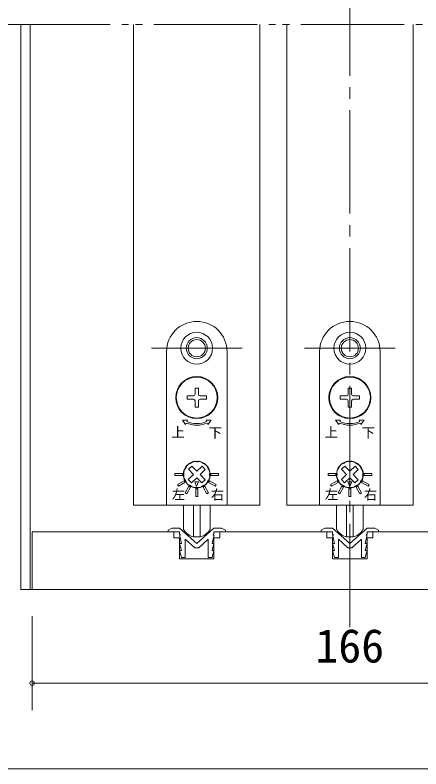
# Model space of a CAD drawing. Units: millimetres on the paper, enlarged 10 times, with parts at other scales. Extents: x -2000 to 2000, y -1385 to 1385.
# Drawn here: x -1092 to -738, y -68 to 589 of the extents above; entities that cross this region are included whole.
import ezdxf
from ezdxf.enums import TextEntityAlignment as Align

# ---------------------------------------------------------------- set-up
doc = ezdxf.new("R2010")
doc.units = ezdxf.units.MM
doc.header["$LTSCALE"] = 10
doc.header["$PDMODE"] = 32
doc.header["$PDSIZE"] = 4
for name, pattern in [('CHAIN2', [12, 9, -1, 1, -1]), ('DOUBLE_CHAIN2', [12.8, 9, -1, 0.6, -0.6, 0.6, -1]), ('USER1', [19.05, 12.7, -6.35])]:
    doc.linetypes.add(name, pattern=pattern)
for name, color, linetype, lineweight in [('1-0_H-SYM', 7, 'Continuous', 20), ('1-1_0', 7, 'Continuous', 20), ('2-0_18', 7, 'Continuous', 18), ('3-0', 7, 'Continuous', 20)]:
    doc.layers.add(name, color=color, linetype=linetype, lineweight=lineweight)
doc.styles.add('ＭＳ ゴシック', font='')
doc.styles.get('ＭＳ ゴシック').set_extended_font_data('MS Gothic')

msp = doc.modelspace()

# ---------------------------------------------------------------- linework, layer by layer
at = {"layer": '1-0_H-SYM'}
msp.add_line((380, -67.5), (-1950, -67.5), dxfattribs=at)
at = {"layer": '1-1_0'}
msp.add_lwpolyline([(380, -67.5), (-1950, -67.5), (-1950, 1335)], dxfattribs=at)
at = {"layer": '2-0_18', "lineweight": 20}
for p, q in [((-1086.6, 580.45), (-1086.6, 88.78)), ((-1078.27, 580.45), (-1078.27, 88.78)), ((-988.27, 580.45), (-988.27, 162.12)), ((-878.27, 580.45), (-878.27, 162.12)), ((-854.93, 580.45), (-854.93, 162.12)), ((-744.93, 580.45), (-744.93, 162.12)), ((-988.27, 162.12), (-878.27, 162.12)), ((-854.93, 162.12), (-744.93, 162.12)), ((-953.27, 138.78), (-1076.6, 138.78)), ((-1076.6, 138.78), (-1076.6, 88.78)), ((-948.27, 138.78), (-958.27, 138.78)), ((-948.27, 142.12), (-933.27, 128.78)), ((-948.27, 136.93), (-948.27, 138.78)), ((-933.27, 128.78), (-918.27, 142.12)), ((-918.27, 142.12), (-911.6, 142.12)), ((-908.27, 138.78), (-918.27, 138.78)), ((-918.27, 138.78), (-918.27, 136.93)), ((-913.27, 138.78), (-913.27, 133.78)), ((-819.93, 138.78), (-913.27, 138.78)), ((-911.6, 142.12), (-908.27, 140.45)), ((-908.27, 140.45), (-908.27, 138.78)), ((-814.93, 138.78), (-824.93, 138.78)), ((-814.93, 142.12), (-799.93, 128.78)), ((-814.93, 136.93), (-814.93, 138.78)), ((-799.93, 128.78), (-784.93, 142.12)), ((-784.93, 142.12), (-778.27, 142.12)), ((-774.93, 138.78), (-784.93, 138.78)), ((-784.93, 138.78), (-784.93, 136.93)), ((-779.93, 138.78), (-779.93, 133.78)), ((-686.6, 138.78), (-779.93, 138.78)), ((-778.27, 142.12), (-774.93, 140.45)), ((-774.93, 140.45), (-774.93, 138.78)), ((-947.54, 136.28), (-948.27, 136.93)), ((-948.27, 133.78), (-948.27, 115.45)), ((-946.6, 128.78), (-948.15, 135.15)), ((-947.89, 135.97), (-947.54, 136.28)), ((-934.98, 125.12), (-943.27, 132.49)), ((-923.27, 132.49), (-931.56, 125.12)), ((-923.27, 116.45), (-923.27, 132.49)), ((-918.39, 135.15), (-919.93, 128.78)), ((-913.27, 133.78), (-918.27, 133.78)), ((-918.27, 115.45), (-918.27, 133.78)), ((-814.21, 136.28), (-814.93, 136.93)), ((-814.93, 133.78), (-814.93, 115.45)), ((-813.27, 128.78), (-814.82, 135.15)), ((-814.56, 135.97), (-814.21, 136.28)), ((-801.64, 125.12), (-809.93, 132.49)), ((-789.93, 132.49), (-798.23, 125.12)), ((-789.93, 116.45), (-789.93, 132.49)), ((-785.05, 135.15), (-786.6, 128.78)), ((-779.93, 133.78), (-784.93, 133.78)), ((-784.93, 115.45), (-784.93, 133.78)), ((-948.27, 128.78), (-946.6, 128.78)), ((-931.56, 125.12), (-934.98, 125.12)), ((-919.93, 128.78), (-918.27, 128.78)), ((-918.27, 128.78), (-919.93, 122.62)), ((-814.93, 128.78), (-813.27, 128.78)), ((-798.23, 125.12), (-801.64, 125.12)), ((-786.6, 128.78), (-784.93, 128.78)), ((-784.93, 128.78), (-786.6, 122.62)), ((-946.6, 116.45), (-948.27, 122.62)), ((-919.93, 122.62), (-918.27, 122.62)), ((-918.27, 122.62), (-919.93, 116.45)), ((-813.27, 116.45), (-814.93, 122.62)), ((-786.6, 122.62), (-784.93, 122.62)), ((-784.93, 122.62), (-786.6, 116.45)), ((-918.27, 115.45), (-948.27, 115.45)), ((-919.93, 116.45), (-923.27, 116.45)), ((-784.93, 115.45), (-814.93, 115.45)), ((-786.6, 116.45), (-789.93, 116.45)), ((-1086.6, 88.78), (-513.27, 88.78)), ((-1076.6, 88.78), (-523.27, 88.78))]:
    msp.add_line(p, q, dxfattribs=at)
at = {"layer": '2-0_18', "color": 2, "linetype": 'USER1'}
for p, q in [((-972.77, 298.78), (-893.77, 298.78)), ((-839.43, 298.78), (-760.43, 298.78))]:
    msp.add_line(p, q, dxfattribs=at)
at = {"layer": '2-0_18'}
for p, q in [((-959.6, 295.78), (-959.6, 162.12)), ((-906.93, 162.12), (-906.93, 295.78)), ((-826.27, 295.78), (-826.27, 162.12)), ((-773.6, 162.12), (-773.6, 295.78)), ((-931.77, 264.12), (-934.77, 264.12)), ((-934.77, 258.62), (-934.77, 264.12)), ((-931.77, 258.62), (-931.77, 264.12)), ((-798.43, 264.12), (-801.43, 264.12)), ((-801.43, 258.62), (-801.43, 264.12)), ((-798.43, 258.62), (-798.43, 264.12)), ((-924.93, 257.28), (-930.43, 257.28)), ((-924.93, 257.28), (-924.93, 254.28)), ((-791.6, 257.28), (-797.1, 257.28)), ((-791.6, 257.28), (-791.6, 254.28)), ((-936.1, 254.28), (-941.6, 254.28)), ((-934.77, 247.45), (-934.77, 252.95)), ((-931.77, 247.45), (-931.77, 252.95)), ((-924.93, 254.28), (-930.43, 254.28)), ((-802.77, 254.28), (-808.27, 254.28)), ((-801.43, 247.45), (-801.43, 252.95)), ((-798.43, 247.45), (-798.43, 252.95)), ((-791.6, 254.28), (-797.1, 254.28)), ((-931.77, 247.45), (-934.77, 247.45)), ((-798.43, 247.45), (-801.43, 247.45)), ((-936.1, 188.82), (-940.52, 193.35)), ((-933.23, 191.61), (-928.7, 196.03)), ((-802.76, 188.82), (-807.19, 193.35)), ((-799.9, 191.61), (-795.37, 196.03)), ((-940.63, 184.39), (-936.1, 188.82)), ((-937.84, 181.53), (-940.63, 184.39)), ((-937.84, 181.53), (-933.3, 185.96)), ((-928.88, 181.42), (-933.3, 185.96)), ((-926.02, 184.22), (-928.88, 181.42)), ((-807.3, 184.39), (-802.76, 188.82)), ((-804.5, 181.53), (-807.3, 184.39)), ((-804.5, 181.53), (-799.97, 185.96)), ((-795.55, 181.42), (-799.97, 185.96)), ((-792.68, 184.22), (-795.55, 181.42)), ((-959.6, 162.12), (-906.93, 162.12)), ((-944.93, 141.67), (-944.93, 162.12)), ((-936.18, 162.12), (-936.18, 134.6)), ((-930.35, 162.12), (-930.35, 134.6)), ((-921.6, 162.12), (-921.6, 141.67)), ((-826.27, 162.12), (-773.6, 162.12)), ((-811.6, 141.67), (-811.6, 162.12)), ((-802.85, 162.12), (-802.85, 134.6)), ((-797.02, 162.12), (-797.02, 134.6)), ((-788.27, 162.12), (-788.27, 141.67)), ((-936.18, 134.6), (-930.35, 134.6)), ((-802.85, 134.6), (-797.02, 134.6))]:
    msp.add_line(p, q, dxfattribs=at)
at = {"layer": '2-0_18', "color": 4, "lineweight": 9}
for p, q in [((-1076.6, -16.22), (-1076.6, 65.45)), ((-523.27, 7.12), (-1076.6, 7.12))]:
    msp.add_line(p, q, dxfattribs=at)
at = {"layer": '2-0_18'}
for points in [[(-936.1, 257.28), (-941.6, 257.28), (-941.6, 254.28)], [(-802.77, 257.28), (-808.27, 257.28), (-808.27, 254.28)], [(-941.94, 234.84), (-941.43, 236.07), (-945.76, 236.08), (-942.96, 232.38), (-942.45, 233.61)], [(-924.08, 233.61), (-923.57, 232.38), (-920.78, 236.08), (-925.1, 236.07), (-924.59, 234.84)], [(-808.61, 234.84), (-808.1, 236.07), (-812.43, 236.08), (-809.63, 232.38), (-809.12, 233.61)], [(-790.75, 233.61), (-790.24, 232.38), (-787.44, 236.08), (-791.77, 236.07), (-791.26, 234.84)], [(-933.23, 191.61), (-937.66, 196.14), (-940.52, 193.35)], [(-926.02, 184.22), (-930.44, 188.75), (-925.91, 193.17), (-928.7, 196.03)], [(-799.9, 191.61), (-804.32, 196.14), (-807.19, 193.35)], [(-792.68, 184.22), (-797.11, 188.75), (-792.57, 193.17), (-795.37, 196.03)]]:
    msp.add_lwpolyline(points, dxfattribs=at)
for points in [[(-952.27, 187.95), (-945.6, 187.95), (-945.6, 189.62), (-952.27, 189.62)], [(-914.27, 189.62), (-920.93, 189.62), (-920.93, 187.95), (-914.27, 187.95)], [(-818.93, 187.95), (-812.27, 187.95), (-812.27, 189.62), (-818.93, 189.62)], [(-780.93, 189.62), (-787.6, 189.62), (-787.6, 187.95), (-780.93, 187.95)], [(-949.31, 178.56), (-943.53, 181.9), (-944.37, 183.34), (-950.14, 180.01)], [(-942.05, 171.91), (-938.71, 177.69), (-940.16, 178.52), (-943.49, 172.75)], [(-933.39, 178.45), (-931.68, 182.43), (-935.01, 182.47)], [(-923.05, 172.75), (-926.38, 178.52), (-927.82, 177.69), (-924.49, 171.91)], [(-916.4, 180.01), (-922.17, 183.34), (-923, 181.9), (-917.23, 178.56)], [(-815.97, 178.56), (-810.2, 181.9), (-811.03, 183.34), (-816.81, 180.01)], [(-808.71, 171.91), (-805.38, 177.69), (-806.82, 178.52), (-810.16, 172.75)], [(-800.06, 178.45), (-798.35, 182.43), (-801.68, 182.47)], [(-789.71, 172.75), (-793.05, 178.52), (-794.49, 177.69), (-791.16, 171.91)], [(-783.06, 180.01), (-788.84, 183.34), (-789.67, 181.9), (-783.9, 178.56)], [(-932.43, 176.45), (-934.1, 176.45), (-934.1, 169.78), (-932.43, 169.78)], [(-799.1, 176.45), (-800.77, 176.45), (-800.77, 169.78), (-799.1, 169.78)]]:
    msp.add_lwpolyline(points, close=True, dxfattribs=at)
at = {"layer": '2-0_18', "lineweight": 20}
for points in [[(-958.27, 138.78), (-958.27, 140.45), (-954.93, 142.12), (-948.27, 142.12)], [(-953.27, 138.78), (-953.27, 133.78), (-948.27, 133.78)], [(-824.93, 138.78), (-824.93, 140.45), (-821.6, 142.12), (-814.93, 142.12)], [(-819.93, 138.78), (-819.93, 133.78), (-814.93, 133.78)], [(-943.27, 132.49), (-943.27, 116.45), (-946.6, 116.45)], [(-918.27, 136.93), (-919, 136.28), (-918.64, 135.97)], [(-809.93, 132.49), (-809.93, 116.45), (-813.27, 116.45)], [(-784.93, 136.93), (-785.66, 136.28), (-785.31, 135.97)], [(-948.27, 122.62), (-946.6, 122.62), (-948.27, 128.78)], [(-814.93, 122.62), (-813.27, 122.62), (-814.93, 128.78)]]:
    msp.add_lwpolyline(points, dxfattribs=at)
at = {"layer": '2-0_18'}
for centre, radius in [((-933.27, 298.78), 13.83), ((-799.93, 298.78), 13.83), ((-933.27, 298.78), 9.17), ((-933.27, 298.78), 7.5), ((-799.93, 298.78), 9.17), ((-799.93, 298.78), 7.5), ((-933.27, 255.78), 18.33), ((-933.27, 255.78), 17.83), ((-799.93, 255.78), 18.33), ((-799.93, 255.78), 17.83)]:
    msp.add_circle(centre, radius, dxfattribs=at)
for centre, radius, start, end in [((-933.27, 295.78), 26.33, 0, 180), ((-799.93, 295.78), 26.33, 0, 180), ((-936.1, 258.62), 1.33, 270, 360), ((-930.43, 258.62), 1.33, 180, 270), ((-802.77, 258.62), 1.33, 270, 360), ((-797.1, 258.62), 1.33, 180, 270), ((-936.1, 252.95), 1.33, 360, 90), ((-930.43, 252.95), 1.33, 90, 180), ((-802.77, 252.95), 1.33, 360, 90), ((-797.1, 252.95), 1.33, 90, 180), ((-933.27, 255.78), 24, 247.5, 292.5), ((-933.27, 255.78), 22.67, 247.5, 292.5), ((-799.93, 255.78), 24, 247.5, 292.5), ((-799.93, 255.78), 22.67, 247.5, 292.5), ((-933.27, 188.78), 11.67, 98.90298, 201.09702), ((-933.27, 188.78), 11.5, 130.42431, 138.17431), ((-938.56, 195), 3.33, 99.87866, 130.42431), ((-933.27, 188.78), 11.17, 116.90028, 121.69834), ((-935.82, 196.54), 3.33, 108.17431, 138.71996), ((-933.27, 188.78), 11.5, 100.42431, 108.17431), ((-934.75, 196.82), 3.33, 69.87866, 100.42431), ((-934.71, 198), 2.33, 72.61143, 98.90298), ((-933.27, 202.62), 2.5, 252.61143, 287.38857), ((-933.27, 188.78), 11.17, 86.90028, 91.69834), ((-931.59, 196.78), 3.33, 78.17431, 108.71996), ((-931.82, 198), 2.33, 81.09702, 107.38857), ((-933.27, 188.78), 11.67, 338.90298, 81.09702), ((-933.27, 188.78), 11.5, 70.42431, 78.17431), ((-930.53, 196.48), 3.33, 39.87866, 70.42431), ((-933.27, 188.78), 11.17, 56.90028, 61.69834), ((-927.82, 194.87), 3.33, 48.17431, 78.71996), ((-933.27, 188.78), 11.5, 40.42431, 48.17431), ((-799.93, 188.78), 11.67, 98.90298, 201.09702), ((-799.93, 188.78), 11.5, 130.42431, 138.17431), ((-805.23, 195), 3.33, 99.87866, 130.42431), ((-799.93, 188.78), 11.17, 116.90028, 121.69834), ((-802.48, 196.54), 3.33, 108.17431, 138.71996), ((-799.93, 188.78), 11.5, 100.42431, 108.17431), ((-801.41, 196.82), 3.33, 69.87866, 100.42431), ((-801.38, 198), 2.33, 72.61143, 98.90298), ((-799.93, 202.62), 2.5, 252.61143, 287.38857), ((-799.93, 188.78), 11.17, 86.90028, 91.69834), ((-798.26, 196.78), 3.33, 78.17431, 108.71996), ((-798.49, 198), 2.33, 81.09702, 107.38857), ((-799.93, 188.78), 11.67, 338.90298, 81.09702), ((-799.93, 188.78), 11.5, 70.42431, 78.17431), ((-797.2, 196.48), 3.33, 39.87866, 70.42431), ((-799.93, 188.78), 11.17, 56.90028, 61.69834), ((-794.49, 194.87), 3.33, 48.17431, 78.71996), ((-799.93, 188.78), 11.5, 40.42431, 48.17431), ((-941.26, 190.46), 3.33, 168.17431, 198.71996), ((-933.27, 188.78), 11.5, 160.42431, 168.17431), ((-940.96, 191.52), 3.33, 129.87866, 160.42431), ((-933.27, 188.78), 11.17, 146.90028, 151.69834), ((-939.35, 194.23), 3.33, 138.17431, 168.71996), ((-927.05, 194.08), 3.33, 9.87866, 40.42431), ((-933.27, 188.78), 11.17, 26.90028, 31.69834), ((-925.51, 191.33), 3.33, 18.17431, 48.71996), ((-933.27, 188.78), 11.5, 10.42431, 18.17431), ((-925.24, 190.26), 3.33, 339.87866, 10.42431), ((-807.93, 190.46), 3.33, 168.17431, 198.71996), ((-799.93, 188.78), 11.5, 160.42431, 168.17431), ((-807.63, 191.52), 3.33, 129.87866, 160.42431), ((-799.93, 188.78), 11.17, 146.90028, 151.69834), ((-806.02, 194.23), 3.33, 138.17431, 168.71996), ((-793.72, 194.08), 3.33, 9.87866, 40.42431), ((-799.93, 188.78), 11.17, 26.90028, 31.69834), ((-792.18, 191.33), 3.33, 18.17431, 48.71996), ((-799.93, 188.78), 11.5, 10.42431, 18.17431), ((-791.9, 190.26), 3.33, 339.87866, 10.42431), ((-941.3, 187.31), 3.33, 159.87866, 190.42431), ((-933.27, 188.78), 11.5, 190.42431, 198.17431), ((-933.27, 188.78), 11.17, 176.90028, 181.69834), ((-941.03, 186.24), 3.33, 198.17431, 228.71996), ((-941.98, 185.42), 2.33, 201.09702, 227.38857), ((-925.57, 186.05), 3.33, 309.87866, 340.42431), ((-924.56, 185.42), 2.33, 312.61143, 338.90298), ((-933.27, 188.78), 11.5, 340.42431, 348.17431), ((-933.27, 188.78), 11.17, 356.90028, 1.69834), ((-925.27, 187.11), 3.33, 348.17431, 18.71996), ((-807.97, 187.31), 3.33, 159.87866, 190.42431), ((-799.93, 188.78), 11.5, 190.42431, 198.17431), ((-799.93, 188.78), 11.17, 176.90028, 181.69834), ((-807.69, 186.24), 3.33, 198.17431, 228.71996), ((-808.64, 185.42), 2.33, 201.09702, 227.38857), ((-792.24, 186.05), 3.33, 309.87866, 340.42431), ((-791.23, 185.42), 2.33, 312.61143, 338.90298), ((-799.93, 188.78), 11.5, 340.42431, 348.17431), ((-799.93, 188.78), 11.17, 356.90028, 1.69834), ((-791.94, 187.11), 3.33, 348.17431, 18.71996), ((-945.25, 181.87), 2.5, 12.61143, 47.38857), ((-933.27, 188.78), 11.17, 206.90028, 211.69834), ((-940.53, 182.92), 2.33, 192.61143, 218.90298), ((-939.49, 183.49), 3.33, 189.87866, 220.42431), ((-933.27, 188.78), 11.67, 218.90298, 321.09702), ((-933.27, 188.78), 11.5, 220.42431, 228.17431), ((-938.71, 182.7), 3.33, 228.17431, 258.71996), ((-933.27, 188.78), 11.17, 236.90028, 241.69834), ((-936, 181.09), 3.33, 219.87866, 250.42431), ((-933.27, 188.78), 11.5, 250.42431, 258.17431), ((-934.94, 180.79), 3.33, 258.17431, 288.71996), ((-933.27, 188.78), 11.17, 266.90028, 271.69834), ((-931.79, 180.75), 3.33, 249.87866, 280.42431), ((-933.27, 188.78), 11.5, 280.42431, 288.17431), ((-930.72, 181.02), 3.33, 288.17431, 318.71996), ((-933.27, 188.78), 11.17, 296.90028, 301.69834), ((-927.97, 182.57), 3.33, 279.87866, 310.42431), ((-933.27, 188.78), 11.5, 310.42431, 318.17431), ((-927.18, 183.34), 3.33, 318.17431, 348.71996), ((-926, 182.92), 2.33, 321.09702, 347.38857), ((-933.27, 188.78), 11.17, 326.90028, 331.69834), ((-921.29, 181.87), 2.5, 132.61143, 167.38857), ((-811.91, 181.87), 2.5, 12.61143, 47.38857), ((-799.93, 188.78), 11.17, 206.90028, 211.69834), ((-807.2, 182.92), 2.33, 192.61143, 218.90298), ((-806.15, 183.49), 3.33, 189.87866, 220.42431), ((-799.93, 188.78), 11.67, 218.90298, 321.09702), ((-799.93, 188.78), 11.5, 220.42431, 228.17431), ((-805.38, 182.7), 3.33, 228.17431, 258.71996), ((-799.93, 188.78), 11.17, 236.90028, 241.69834), ((-802.67, 181.09), 3.33, 219.87866, 250.42431), ((-799.93, 188.78), 11.5, 250.42431, 258.17431), ((-801.61, 180.79), 3.33, 258.17431, 288.71996), ((-799.93, 188.78), 11.17, 266.90028, 271.69834), ((-798.46, 180.75), 3.33, 249.87866, 280.42431), ((-799.93, 188.78), 11.5, 280.42431, 288.17431), ((-797.39, 181.02), 3.33, 288.17431, 318.71996), ((-799.93, 188.78), 11.17, 296.90028, 301.69834), ((-794.64, 182.57), 3.33, 279.87866, 310.42431), ((-799.93, 188.78), 11.5, 310.42431, 318.17431), ((-793.85, 183.34), 3.33, 318.17431, 348.71996), ((-792.67, 182.92), 2.33, 321.09702, 347.38857), ((-799.93, 188.78), 11.17, 326.90028, 331.69834), ((-787.95, 181.87), 2.5, 132.61143, 167.38857), ((-943.27, 141.67), 1.67, 180, 210.56067), ((-933.22, 147.6), 13.33, 210.56067, 257.16143), ((-933.31, 147.6), 13.33, 282.83857, 329.43933), ((-923.27, 141.67), 1.67, 329.43933, 360), ((-809.93, 141.67), 1.67, 180, 210.56067), ((-799.89, 147.6), 13.33, 210.56067, 257.16143), ((-799.98, 147.6), 13.33, 282.83857, 329.43933), ((-789.93, 141.67), 1.67, 329.43933, 360)]:
    msp.add_arc(centre, radius, start, end, dxfattribs=at)
at = {"layer": '2-0_18', "lineweight": 20}
for centre, start, end in [((-947.34, 135.35), 131.63354, 193.67131), ((-919.2, 135.35), 346.32869, 48.36646), ((-814.01, 135.35), 131.63354, 193.67131), ((-785.86, 135.35), 346.32869, 48.36646)]:
    msp.add_arc(centre, 0.833, start, end, dxfattribs=at)
at = {"layer": '2-0_18', "color": 4}
msp.add_point((-1076.6, 7.12), dxfattribs=at)
at = {"layer": '3-0', "color": 4, "linetype": 'CHAIN2', "lineweight": 9}
msp.add_line((-799.93, 1105.94), (-799.93, 55.45), dxfattribs=at)
at = {"layer": '3-0', "linetype": 'DOUBLE_CHAIN2'}
msp.add_line((-496.6, 580.45), (-1103.27, 580.45), dxfattribs=at)

# ---------------------------------------------------------------- texts
at = {"layer": '2-0_18', "style": 'ＭＳ ゴシック'}
for s, height, p in [('上', 8.55, (-955.34, 218.72)), ('下', 8.55, (-923.02, 218.47)), ('上', 8.55, (-822.01, 218.72)), ('下', 8.55, (-789.69, 218.47)), ('左', 8.55, (-955.03, 164.54)), ('右', 8.55, (-921.06, 164.46)), ('左', 8.55, (-821.7, 164.54)), ('右', 8.55, (-787.72, 164.46)), ('166', 29.33, (-829.93, 16.28))]:
    msp.add_text(s, height=height, dxfattribs=at).set_placement(p, align=Align.BOTTOM_LEFT)

doc.saveas('drawing.dxf')
